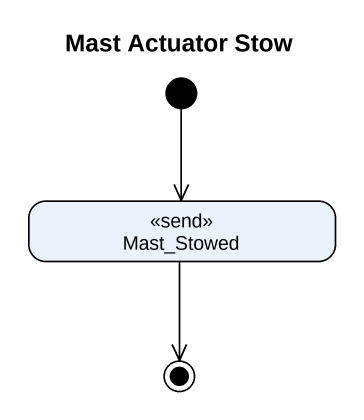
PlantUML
@startuml
title Mast Actuator Stow
hide empty description
state Mast_Stowed <<send>>
[*] --> Mast_Stowed
Mast_Stowed --> [*]
@enduml
